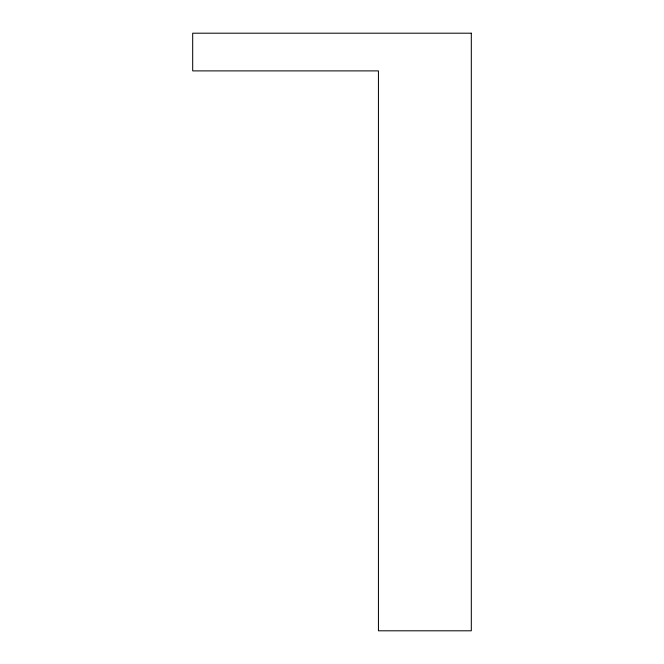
<?xml version="1.0" encoding="UTF-8"?>
<svg xmlns="http://www.w3.org/2000/svg" width="664" height="664" viewBox="0 0 664 664"><rect width="100%" height="100%" fill="white"/><g stroke="black" fill="none" stroke-linecap="round" stroke-linejoin="round"><path stroke-width="1" d="M471.307 33.2L192.693 33.2L192.693 70.89L378.438 70.89L378.438 630.8L471.307 630.8L471.307 33.2"/></g></svg>
